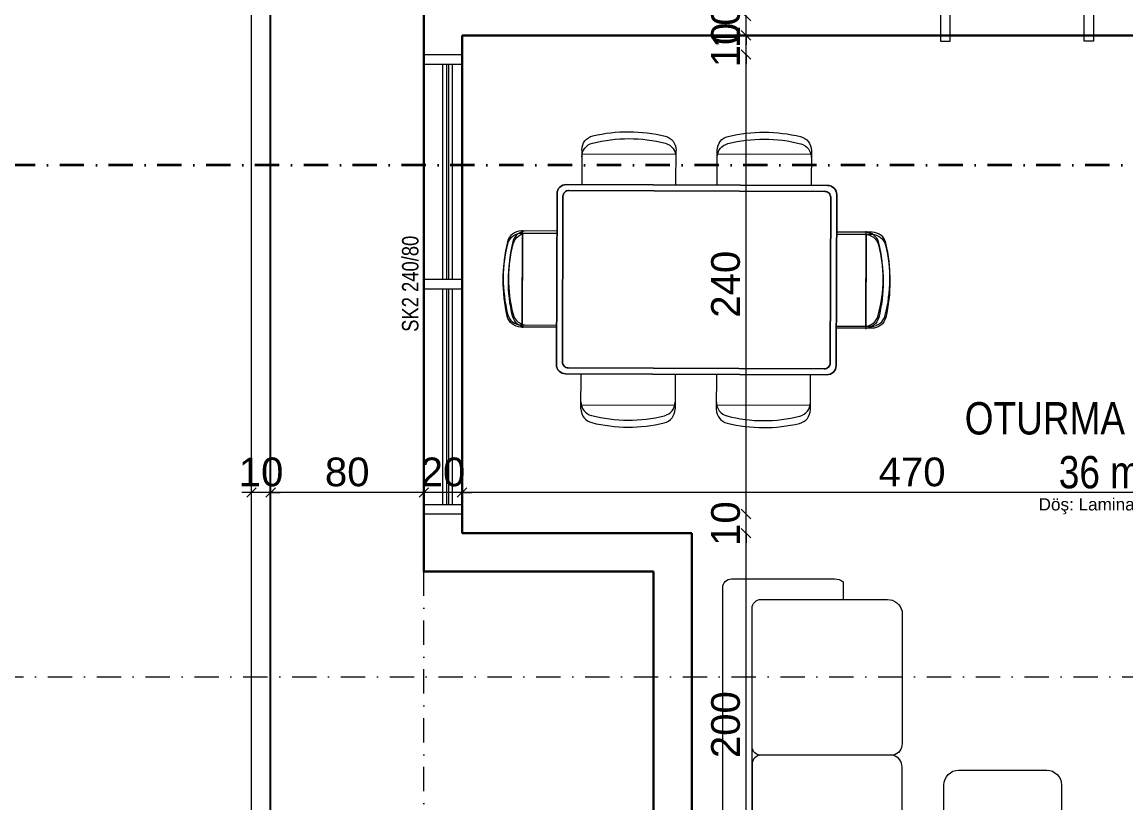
# Model space of a CAD drawing. Header units: millimetres. Extents: x 708 to 46452, y -4963 to 3960.
# Drawn here: x 17324 to 17900, y -3663 to -3255 of the extents above; entities that cross this region are included whole.
import ezdxf

# ---------------------------------------------------------------- set-up
doc = ezdxf.new("R2010")
doc.units = ezdxf.units.MM
doc.linetypes.add('DASHDOT', pattern=[25.4, 12.7, -6.35, 0, -6.35])
for name, color, linetype, lineweight in [('00_DUVAR', 22, 'Continuous', 30), ('00_IC_OLCU', 139, 'Continuous', 20), ('00_KAPI', 53, 'Continuous', 13), ('00_PENCERE', 103, 'Continuous', 13), ('20', 1, 'Continuous', 0), ('aks ve noktalılar', 129, 'DASHDOT', 13), ('kesit çizgisi', 4, 'DASHDOT', 35), ('TEFRİŞ', 8, 'Continuous', 9), ('yYAZI', 221, 'Continuous', 30)]:
    doc.layers.add(name, color=color, linetype=linetype, lineweight=lineweight)
doc.layers.add('00_YAZI', color=214, linetype='Continuous')
doc.styles.add('ARIAL2', font='arial.ttf', dxfattribs={"width": 0.8})
doc.styles.add('ARİAL NARROW', font='ARIALN.TTF', dxfattribs={"width": 0.8})
doc.styles.get("Standard").update_dxf_attribs({"font": 'arial.ttf'})
doc.dimstyles.new('ALP_OLCU', dxfattribs={"dimscale": 0, "dimtxt": 15, "dimasz": 5, "dimexe": 0.18, "dimexo": 0.06, "dimgap": 3, "dimtad": 1, "dimdec": 0, "dimrnd": 0.1, "dimzin": 9, "dimdsep": 46, "dimtxsty": 'Standard', "dimblk": 'OBLIQUE', "dimcen": 0, "dimse1": 1, "dimse2": 1, "dimclrd": 256, "dimclre": 256, "dimclrt": 53, "dimadec": 0, "dimazin": 0, "dimtfac": 1, "dimtdec": 0, "dimtix": 1, "dimtmove": 1, "dimatfit": 3, "dimldrblk": 'ARCHTICK', "dimfxl": 0.18, "dimtolj": 1, "dimlwd": -1, "dimarcsym": 0})

# ---------------------------------------------------------------- blocks, each defined once
blk = doc.blocks.new('djfgnldfgs')
at = {"layer": '00_KAPI'}
for p, q in [((-11330.84, 6371.56, 0), (-11330.84, 6441.56, 0)), ((-11327.84, 6371.56, 0), (-11327.84, 6441.51, 0)), ((-11325.44, 6433.31, 0), (-11325.44, 6418.95, 0)), ((-11323.66, 6433.31, 0), (-11325.44, 6433.31, 0)), ((-11323.66, 6418.95, 0), (-11323.66, 6433.31, 0)), ((-11325.44, 6418.95, 0), (-11323.66, 6418.95, 0)), ((-11335.84, 6371.56, 0), (-11335.84, 6357.56, 0)), ((-11330.84, 6371.56, 0), (-11335.84, 6371.56, 0)), ((-11330.84, 6357.56, 0), (-11330.84, 6371.56, 0)), ((-11330.84, 6371.56, 0), (-11327.84, 6371.56, 0)), ((-11260.84, 6357.56, 0), (-11260.84, 6371.56, 0)), ((-11260.84, 6371.56, 0), (-11255.84, 6371.56, 0)), ((-11255.84, 6371.56, 0), (-11255.84, 6357.56, 0)), ((-11330.84, 6360.56), (-11260.84, 6360.56)), ((-11335.84, 6357.56, 0), (-11330.84, 6357.56, 0)), ((-11255.84, 6357.56, 0), (-11260.84, 6357.56, 0))]:
    blk.add_line(p, q, dxfattribs=at)
blk.add_circle((-11333.42, 6374.26), 2.48, dxfattribs=at)
blk.add_arc((-11329.42, 6372.98, 0), 68.6, 358.81875, 91.18125, dxfattribs=at)
at = {"layer": '00_KAPI', "width": 0.6}
blk.add_text('K3 80/210', height=9.562, rotation=90, dxfattribs=at).set_placement((-11316.55, 6378.56, 0))
blk = doc.blocks.new('A$C190E25BD')
for points in [[(2400, 82.5), (2400, 30, 0.414214), (2430, 0), (2790, 0, 0.414214), (2810, 20), (2810, 1240, 0.417206), (2320, 1800), (30, 1800, 0.414214), (0, 1770), (0, 1420, 0.162278), (10, 1390), (70, 1390)], [(2710, 1311.2, 0.371492), (2316.8, 1700), (130, 1700)], [(2710, 120), (2710, 1243.8, 0.039865), (2710, 1311.2)]]:
    blk.add_lwpolyline(points, format="xyb")
for points in [[(570, 1700), (100, 1700, 0.414214), (70, 1670), (70, 1240, 0.350781), (110, 1190), (560, 1190, 0.333333), (600, 1220), (600, 1670, 0.414214)], [(630, 1700), (1070, 1700, -0.414214), (1100, 1670), (1100, 1240, -0.350781), (1060, 1190), (640, 1190, -0.333333), (600, 1220), (600, 1670, -0.414214)], [(1570, 1700), (1130, 1700, 0.414214), (1100, 1670), (1100, 1240, 0.350781), (1140, 1190), (1560, 1190, 0.333333), (1600, 1220), (1600, 1670, 0.414214)], [(1630, 1700), (2070, 1700, -0.414214), (2100, 1670), (2100, 1240, -0.350781), (2060, 1190), (1640, 1190, -0.333333), (1600, 1220), (1600, 1670, -0.414214)], [(2710, 1060), (2710, 620, -0.414214), (2680, 590), (2250, 590, -0.350781), (2200, 630), (2200, 1050, -0.333333), (2230, 1090), (2680, 1090, -0.414214)], [(1450.6, 698), (1450.6, 998, 0.414214), (1400.6, 1048), (700.6, 1048, 0.414214), (650.6, 998), (650.6, 698, 0.414214), (700.6, 648), (1400.6, 648, 0.414214)], [(2710, 560), (2710, 120, -0.414214), (2680, 90), (2250, 90, -0.350781), (2200, 130), (2200, 550, -0.333333), (2230, 590), (2680, 590, -0.414214)]]:
    blk.add_lwpolyline(points, format="xyb", close=True)
blk.add_lwpolyline([(2702.4, 100), (2702.4, 100)])
for centre, radius, start, end in [((2052.9, 1042.9), 147.2, 2.7526, 87.2474), ((2426.3, 71.9), 28.3, 140.3495, 158.1564)]:
    blk.add_arc(centre, radius, start, end)
blk = doc.blocks.new('A$C2F377B41')
at = {"layer": 'TEFRİŞ'}
for p, q in [((-1.2396, 0.632), (-1.2396, 0.4613)), ((-1.2396, 0.6121), (-0.7807, 0.6121)), ((-0.7807, 0.4613), (-0.7807, 0.6321)), ((-0.5796, 0.4613), (-0.5796, 0.632)), ((-0.1203, 0.6121), (-0.5796, 0.6121)), ((-0.1203, 0.632), (-0.1203, 0.4613)), ((-1.3634, 0.2241), (-1.5357, 0.2241)), ((-1.5086, 0.22), (-1.5086, -0.2386)), ((0.1716, 0.2241), (-0.0008, 0.2241)), ((0.1682, 0.22), (0.1682, -0.2386)), ((-1.5378, -0.2344), (-1.3634, -0.2344)), ((-0.0008, -0.2344), (0.1737, -0.2344))]:
    blk.add_line(p, q, dxfattribs=at)
at = {"layer": 'TEFRİŞ', "linetype": 'Continuous'}
for points in [[(-1.3641, 0.4167), (-1.3641, -0.4167, 0.414214), (-1.3191, -0.4617), (-0.045, -0.4617, 0.414214), (0, -0.4167), (0, 0.4167, 0.414214), (-0.045, 0.4617), (-1.3191, 0.4617, 0.414214)], [(-1.3351, 0.4041), (-1.3351, -0.4041, 0.414214), (-1.3065, -0.4327), (-0.0576, -0.4327, 0.414214), (-0.029, -0.4041), (-0.029, 0.4041, 0.414214), (-0.0576, 0.4327), (-1.3065, 0.4327, 0.414214)]]:
    blk.add_lwpolyline(points, format="xyb", close=True, dxfattribs=at)
for centre, radius, start, end in [((-1.0101, -0.0292), 0.7496, 76.3914, 103.6253), ((-0.35, -0.0292), 0.7496, 76.3585, 103.6253), ((-1.1704, 0.632), 0.0693, 103.6253, 180), ((-1.1704, 0.5971), 0.0693, 104.3539, 180), ((-1.0101, -0.0292), 0.7158, 75.6638, 104.3539), ((-0.85, 0.6321), 0.0693, 0, 76.3914), ((-0.85, 0.6321), 0.0693, 0, 76.3914), ((-0.85, 0.5972), 0.0693, 0, 75.6638), ((-0.5103, 0.632), 0.0693, 103.6253, 180), ((-0.5103, 0.5973), 0.0693, 104.3511, 180), ((-0.35, -0.0292), 0.7159, 75.6318, 104.3511), ((-0.1896, 0.632), 0.0693, 0, 76.3585), ((-0.1896, 0.5972), 0.0693, 0, 75.6318), ((-1.5357, 0.1549), 0.0693, 90, 166.0291), ((-1.5016, 0.1549), 0.0693, 90, 165.2993), ((0.1453, 0.1549), 0.0693, 14.527, 90), ((0.1716, 0.1549), 0.0693, 13.9709, 90), ((-0.8755, -0.0094), 0.7496, 166.0291, 193.2307), ((-0.8755, -0.0094), 0.7165, 165.2993, 193.9203), ((-0.4886, -0.0094), 0.7241, 346.2439, 14.527), ((-0.4886, -0.0094), 0.7496, 346.7693, 13.9709), ((-1.5378, -0.1651), 0.0693, 193.2307, 270), ((-1.5038, -0.1651), 0.0693, 193.9203, 270), ((0.1474, -0.1651), 0.0693, 270, 346.2439), ((0.1737, -0.1651), 0.0693, 270, 346.7693)]:
    blk.add_arc(centre, radius, start, end, dxfattribs=at)
blk = doc.blocks.new('_Oblique')
at = {"color": 0, "linetype": 'ByBlock', "lineweight": -2}
blk.add_line((-0.5, -0.5), (0.5, 0.5), dxfattribs=at)
blk = doc.blocks.new('*D1251')
at = {"layer": '00_IC_OLCU', "transparency": 16777216}
blk.add_line((17443.33, -2603.44), (18758.33, -2603.44), dxfattribs=at)
at = {"layer": 'Defpoints', "color": 0, "transparency": 16777216}
for p in [(18758.33, -2603.44), (17443.33, -2812.24), (18758.33, -3562.43)]:
    blk.add_point(p, dxfattribs=at)
at = {"layer": '00_IC_OLCU', "transparency": 16777216, "xscale": 5, "yscale": 5, "zscale": 5, "rotation": 180}
blk.add_blockref('_Oblique', (17443.33, -2603.44), dxfattribs=at)
at = {"layer": '00_IC_OLCU', "transparency": 16777216, "xscale": 5, "yscale": 5, "zscale": 5}
blk.add_blockref('_Oblique', (18758.33, -2603.44), dxfattribs=at)
at = {"layer": '00_IC_OLCU', "color": 53, "transparency": 16777216, "insert": (18100.83, -2592.77), "char_height": 15, "attachment_point": 5}
blk.add_mtext('\\A1;1315', dxfattribs=at)
blk = doc.blocks.new('_ArchTick')
at = {"color": 0, "linetype": 'ByBlock', "const_width": 0.15}
blk.add_lwpolyline([(-0.5, -0.5), (0.5, 0.5)], dxfattribs=at)
blk = doc.blocks.new('*D1268')
at = {"layer": '00_IC_OLCU', "transparency": 16777216}
blk.add_line((17179.08, -4337.24), (17179.08, -2812.24), dxfattribs=at)
at = {"layer": 'Defpoints', "color": 0, "transparency": 16777216}
for p in [(17179.08, -2812.24), (17823.33, -2812.24), (17823.33, -4337.24)]:
    blk.add_point(p, dxfattribs=at)
at = {"layer": '00_IC_OLCU', "transparency": 16777216, "xscale": 5, "yscale": 5, "zscale": 5}
for p, rotation in [((17179.08, -2812.24), 90), ((17179.08, -4337.24), 270)]:
    blk.add_blockref('_Oblique', p, dxfattribs=dict(at, rotation=rotation))
at = {"layer": '00_IC_OLCU', "color": 53, "transparency": 16777216, "insert": (17168.42, -3574.74), "char_height": 15, "attachment_point": 5, "rotation": 90}
blk.add_mtext('\\A1;1525', dxfattribs=at)
blk = doc.blocks.new('*D1275')
at = {"layer": '00_IC_OLCU', "transparency": 16777216}
blk.add_line((17239.59, -3692.24), (17239.59, -3542.24), dxfattribs=at)
at = {"layer": 'Defpoints', "color": 0, "transparency": 16777216}
for p in [(17239.59, -3542.24), (17533.33, -3542.24), (17573.33, -3692.24)]:
    blk.add_point(p, dxfattribs=at)
at = {"layer": '00_IC_OLCU', "transparency": 16777216, "xscale": 5, "yscale": 5, "zscale": 5}
for p, rotation in [((17239.59, -3542.24), 90), ((17239.59, -3692.24), 270)]:
    blk.add_blockref('_Oblique', p, dxfattribs=dict(at, rotation=rotation))
at = {"layer": '00_IC_OLCU', "color": 53, "transparency": 16777216, "insert": (17228.93, -3617.24), "char_height": 15, "attachment_point": 5, "rotation": 90}
blk.add_mtext('\\A1;150', dxfattribs=at)
blk = doc.blocks.new('*D1276')
at = {"layer": '00_IC_OLCU', "transparency": 16777216}
blk.add_line((17239.59, -3542.24), (17239.59, -3242.24), dxfattribs=at)
at = {"layer": 'Defpoints', "color": 0, "transparency": 16777216}
for p in [(17239.59, -3242.24), (17533.33, -3242.24), (17533.33, -3542.24)]:
    blk.add_point(p, dxfattribs=at)
at = {"layer": '00_IC_OLCU', "transparency": 16777216, "xscale": 5, "yscale": 5, "zscale": 5}
for p, rotation in [((17239.59, -3242.24), 90), ((17239.59, -3542.24), 270)]:
    blk.add_blockref('_Oblique', p, dxfattribs=dict(at, rotation=rotation))
at = {"layer": '00_IC_OLCU', "color": 53, "transparency": 16777216, "insert": (17228.93, -3392.24), "char_height": 15, "attachment_point": 5, "rotation": 90}
blk.add_mtext('\\A1;300', dxfattribs=at)
blk = doc.blocks.new('*D1280')
at = {"layer": '00_IC_OLCU', "transparency": 16777216}
blk.add_line((17276.83, -3722.24), (17276.83, -3512.24), dxfattribs=at)
at = {"layer": 'Defpoints', "color": 0, "transparency": 16777216}
for p in [(17276.83, -3512.24), (17533.33, -3512.24), (17653.33, -3722.24)]:
    blk.add_point(p, dxfattribs=at)
at = {"layer": '00_IC_OLCU', "transparency": 16777216, "xscale": 5, "yscale": 5, "zscale": 5}
for p, rotation in [((17276.83, -3512.24), 90), ((17276.83, -3722.24), 270)]:
    blk.add_blockref('_Oblique', p, dxfattribs=dict(at, rotation=rotation))
at = {"layer": '00_IC_OLCU', "color": 53, "transparency": 16777216, "insert": (17266.17, -3617.24), "char_height": 15, "attachment_point": 5, "rotation": 90}
blk.add_mtext('\\A1;210', dxfattribs=at)
blk = doc.blocks.new('*D1281')
at = {"layer": '00_IC_OLCU', "transparency": 16777216}
blk.add_line((17276.83, -3512.24), (17276.83, -3272.24), dxfattribs=at)
at = {"layer": 'Defpoints', "color": 0, "transparency": 16777216}
for p in [(17276.83, -3272.24), (17533.33, -3272.24), (17533.33, -3512.24)]:
    blk.add_point(p, dxfattribs=at)
at = {"layer": '00_IC_OLCU', "transparency": 16777216, "xscale": 5, "yscale": 5, "zscale": 5}
for p, rotation in [((17276.83, -3272.24), 90), ((17276.83, -3512.24), 270)]:
    blk.add_blockref('_Oblique', p, dxfattribs=dict(at, rotation=rotation))
at = {"layer": '00_IC_OLCU', "color": 53, "transparency": 16777216, "insert": (17266.17, -3392.24), "char_height": 15, "attachment_point": 5, "rotation": 90}
blk.add_mtext('\\A1;240', dxfattribs=at)
blk = doc.blocks.new('*D1215')
at = {"layer": '00_IC_OLCU', "transparency": 16777216}
blk.add_line((17276.83, -3272.24), (17276.83, -2817.24), dxfattribs=at)
at = {"layer": 'Defpoints', "color": 0, "transparency": 16777216}
for p in [(17276.83, -2817.24), (17448.33, -2817.24), (17533.33, -3272.24)]:
    blk.add_point(p, dxfattribs=at)
at = {"layer": '00_IC_OLCU', "transparency": 16777216, "xscale": 5, "yscale": 5, "zscale": 5}
for p, rotation in [((17276.83, -2817.24), 90), ((17276.83, -3272.24), 270)]:
    blk.add_blockref('_Oblique', p, dxfattribs=dict(at, rotation=rotation))
at = {"layer": '00_IC_OLCU', "color": 53, "transparency": 16777216, "insert": (17266.2, -3044.74), "char_height": 15, "attachment_point": 5, "rotation": 90}
blk.add_mtext('\\A1;455', dxfattribs=at)
blk = doc.blocks.new('*D1243')
at = {"layer": '00_IC_OLCU', "transparency": 16777216}
blk.add_line((17701.64, -3722.24), (17701.64, -3522.24), dxfattribs=at)
at = {"layer": 'Defpoints', "color": 0, "transparency": 16777216}
for p in [(17673.33, -3522.24), (17701.64, -3522.24), (17673.33, -3722.24)]:
    blk.add_point(p, dxfattribs=at)
at = {"layer": '00_IC_OLCU', "transparency": 16777216, "xscale": 5, "yscale": 5, "zscale": 5}
for p, rotation in [((17701.64, -3522.24), 90), ((17701.64, -3722.24), 270)]:
    blk.add_blockref('_Oblique', p, dxfattribs=dict(at, rotation=rotation))
at = {"layer": '00_IC_OLCU', "color": 53, "transparency": 16777216, "insert": (17690.99, -3622.24), "char_height": 15, "attachment_point": 5, "rotation": 90}
blk.add_mtext('\\A1;200', dxfattribs=at)
blk = doc.blocks.new('*D1244')
at = {"layer": '00_IC_OLCU', "transparency": 16777216}
for p, q in [((17701.64, -3512.24), (17701.64, -3507.24)), ((17701.64, -3522.24), (17701.64, -3512.24)), ((17701.64, -3522.24), (17701.64, -3527.24))]:
    blk.add_line(p, q, dxfattribs=at)
at = {"layer": 'Defpoints', "color": 0, "transparency": 16777216}
for p in [(17543.33, -3512.24), (17701.64, -3512.24), (17673.33, -3522.24)]:
    blk.add_point(p, dxfattribs=at)
at = {"layer": '00_IC_OLCU', "transparency": 16777216, "xscale": 5, "yscale": 5, "zscale": 5}
for p, rotation in [((17701.64, -3512.24), 270), ((17701.64, -3522.24), 90)]:
    blk.add_blockref('_Oblique', p, dxfattribs=dict(at, rotation=rotation))
at = {"layer": '00_IC_OLCU', "color": 53, "transparency": 16777216, "insert": (17690.99, -3517.24), "char_height": 15, "attachment_point": 5, "rotation": 90}
blk.add_mtext('\\A1;10', dxfattribs=at)
blk = doc.blocks.new('*D1245')
at = {"layer": '00_IC_OLCU', "transparency": 16777216}
blk.add_line((17701.64, -3512.24), (17701.64, -3272.24), dxfattribs=at)
at = {"layer": 'Defpoints', "color": 0, "transparency": 16777216}
for p in [(17533.33, -3272.24), (17701.64, -3272.24), (17543.33, -3512.24)]:
    blk.add_point(p, dxfattribs=at)
at = {"layer": '00_IC_OLCU', "transparency": 16777216, "xscale": 5, "yscale": 5, "zscale": 5}
for p, rotation in [((17701.64, -3272.24), 90), ((17701.64, -3512.24), 270)]:
    blk.add_blockref('_Oblique', p, dxfattribs=dict(at, rotation=rotation))
at = {"layer": '00_IC_OLCU', "color": 53, "transparency": 16777216, "insert": (17690.99, -3392.24), "char_height": 15, "attachment_point": 5, "rotation": 90}
blk.add_mtext('\\A1;240', dxfattribs=at)
blk = doc.blocks.new('*D1246')
at = {"layer": '00_IC_OLCU', "transparency": 16777216}
for p, q in [((17701.64, -3262.24), (17701.64, -3257.24)), ((17701.64, -3272.24), (17701.64, -3262.24)), ((17701.64, -3272.24), (17701.64, -3277.24))]:
    blk.add_line(p, q, dxfattribs=at)
at = {"layer": 'Defpoints', "color": 0, "transparency": 16777216}
for p in [(17553.33, -3262.24), (17701.64, -3262.24), (17533.33, -3272.24)]:
    blk.add_point(p, dxfattribs=at)
at = {"layer": '00_IC_OLCU', "transparency": 16777216, "xscale": 5, "yscale": 5, "zscale": 5}
for p, rotation in [((17701.64, -3262.24), 270), ((17701.64, -3272.24), 90)]:
    blk.add_blockref('_Oblique', p, dxfattribs=dict(at, rotation=rotation))
at = {"layer": '00_IC_OLCU', "color": 53, "transparency": 16777216, "insert": (17690.99, -3267.24), "char_height": 15, "attachment_point": 5, "rotation": 90}
blk.add_mtext('\\A1;10', dxfattribs=at)
blk = doc.blocks.new('*D1247')
at = {"layer": '00_IC_OLCU', "transparency": 16777216}
for p, q in [((17701.64, -3252.24), (17701.64, -3247.24)), ((17701.64, -3262.24), (17701.64, -3252.24)), ((17701.64, -3262.24), (17701.64, -3267.24))]:
    blk.add_line(p, q, dxfattribs=at)
at = {"layer": 'Defpoints', "color": 0, "transparency": 16777216}
for p in [(17673.33, -3252.24), (17701.64, -3252.24), (17553.33, -3262.24)]:
    blk.add_point(p, dxfattribs=at)
at = {"layer": '00_IC_OLCU', "transparency": 16777216, "xscale": 5, "yscale": 5, "zscale": 5}
for p, rotation in [((17701.64, -3252.24), 270), ((17701.64, -3262.24), 90)]:
    blk.add_blockref('_Oblique', p, dxfattribs=dict(at, rotation=rotation))
at = {"layer": '00_IC_OLCU', "color": 53, "transparency": 16777216, "insert": (17690.99, -3257.24), "char_height": 15, "attachment_point": 5, "rotation": 90}
blk.add_mtext('\\A1;10', dxfattribs=at)
blk = doc.blocks.new('*D1194')
at = {"layer": '00_IC_OLCU', "transparency": 16777216}
blk.add_line((18023.33, -3501.01), (17553.33, -3501.01), dxfattribs=at)
at = {"layer": 'Defpoints', "color": 0, "transparency": 16777216}
for p in [(18023.33, -3482.24), (17553.33, -3501.01), (17553.33, -3522.24)]:
    blk.add_point(p, dxfattribs=at)
at = {"layer": '00_IC_OLCU', "transparency": 16777216, "xscale": 5, "yscale": 5, "zscale": 5, "rotation": 180}
blk.add_blockref('_Oblique', (17553.33, -3501.01), dxfattribs=at)
at = {"layer": '00_IC_OLCU', "transparency": 16777216, "xscale": 5, "yscale": 5, "zscale": 5}
blk.add_blockref('_Oblique', (18023.33, -3501.01), dxfattribs=at)
at = {"layer": '00_IC_OLCU', "color": 53, "transparency": 16777216, "insert": (17788.33, -3490.35), "char_height": 15, "attachment_point": 5}
blk.add_mtext('\\A1;470', dxfattribs=at)
blk = doc.blocks.new('*D1195')
at = {"layer": '00_IC_OLCU', "transparency": 16777216}
for p, q in [((17533.33, -3501.01), (17528.33, -3501.01)), ((17553.33, -3501.01), (17533.33, -3501.01)), ((17553.33, -3501.01), (17558.33, -3501.01))]:
    blk.add_line(p, q, dxfattribs=at)
at = {"layer": 'Defpoints', "color": 0, "transparency": 16777216}
for p in [(17533.33, -3501.01), (17553.33, -3522.24), (17533.33, -3542.24)]:
    blk.add_point(p, dxfattribs=at)
at = {"layer": '00_IC_OLCU', "transparency": 16777216, "xscale": 5, "yscale": 5, "zscale": 5}
blk.add_blockref('_Oblique', (17533.33, -3501.01), dxfattribs=at)
at = {"layer": '00_IC_OLCU', "transparency": 16777216, "xscale": 5, "yscale": 5, "zscale": 5, "rotation": 180}
blk.add_blockref('_Oblique', (17553.33, -3501.01), dxfattribs=at)
at = {"layer": '00_IC_OLCU', "color": 53, "transparency": 16777216, "insert": (17543.33, -3490.35), "char_height": 15, "attachment_point": 5}
blk.add_mtext('\\A1;20', dxfattribs=at)
blk = doc.blocks.new('*D1196')
at = {"layer": '00_IC_OLCU', "transparency": 16777216}
blk.add_line((17533.33, -3501.01), (17453.33, -3501.01), dxfattribs=at)
at = {"layer": 'Defpoints', "color": 0, "transparency": 16777216}
for p in [(17453.33, -3501.01), (17453.33, -3532.24), (17533.33, -3542.24)]:
    blk.add_point(p, dxfattribs=at)
at = {"layer": '00_IC_OLCU', "transparency": 16777216, "xscale": 5, "yscale": 5, "zscale": 5, "rotation": 180}
blk.add_blockref('_Oblique', (17453.33, -3501.01), dxfattribs=at)
at = {"layer": '00_IC_OLCU', "transparency": 16777216, "xscale": 5, "yscale": 5, "zscale": 5}
blk.add_blockref('_Oblique', (17533.33, -3501.01), dxfattribs=at)
at = {"layer": '00_IC_OLCU', "color": 53, "transparency": 16777216, "insert": (17493.33, -3490.35), "char_height": 15, "attachment_point": 5}
blk.add_mtext('\\A1;80', dxfattribs=at)
blk = doc.blocks.new('*D1197')
at = {"layer": '00_IC_OLCU', "transparency": 16777216}
for p, q in [((17443.33, -3501.01), (17438.33, -3501.01)), ((17453.33, -3501.01), (17443.33, -3501.01)), ((17453.33, -3501.01), (17458.33, -3501.01))]:
    blk.add_line(p, q, dxfattribs=at)
at = {"layer": 'Defpoints', "color": 0, "transparency": 16777216}
for p in [(17443.33, -3501.01), (17443.33, -3532.24), (17453.33, -3532.24)]:
    blk.add_point(p, dxfattribs=at)
at = {"layer": '00_IC_OLCU', "transparency": 16777216, "xscale": 5, "yscale": 5, "zscale": 5}
blk.add_blockref('_Oblique', (17443.33, -3501.01), dxfattribs=at)
at = {"layer": '00_IC_OLCU', "transparency": 16777216, "xscale": 5, "yscale": 5, "zscale": 5, "rotation": 180}
blk.add_blockref('_Oblique', (17453.33, -3501.01), dxfattribs=at)
at = {"layer": '00_IC_OLCU', "color": 53, "transparency": 16777216, "insert": (17448.33, -3490.35), "char_height": 15, "attachment_point": 5}
blk.add_mtext('\\A1;10', dxfattribs=at)

msp = doc.modelspace()

# ---------------------------------------------------------------- linework, layer by layer
msp.add_lwpolyline([(18503.328, -3567.435), (18753.328, -3567.435), (18753.328, -4327.242), (17833.328, -4327.242), (17833.328, -4242.242), (17453.328, -4242.242), (17453.328, -2822.242), (18115.328, -2822.242), (18115.328, -3072.242)])
at = {"layer": '00_DUVAR'}
for p, q in [((17553.328, -3522.242), (17553.328, -3262.242)), ((17553.328, -3262.242), (18023.328, -3262.242)), ((17673.328, -3522.242), (17553.328, -3522.242)), ((17673.328, -4022.242), (17673.328, -3522.242)), ((17653.328, -3542.242), (17653.328, -4042.242))]:
    msp.add_line(p, q, dxfattribs=at)
msp.add_lwpolyline([(17653.328, -3542.242), (17533.328, -3542.242), (17533.328, -3242.242), (17643.328, -3242.242)], dxfattribs=at)
at = {"layer": '00_PENCERE', "lineweight": 15}
for p, q in [((17533.328, -3389.742), (17533.328, -3272.242)), ((17533.328, -3272.242), (17553.328, -3272.242)), ((17553.328, -3272.242), (17553.328, -3277.242)), ((17533.328, -3277.242), (17553.328, -3277.242)), ((17543.328, -3389.742), (17543.328, -3277.242)), ((17545.328, -3389.742), (17545.328, -3277.242)), ((17546.328, -3389.742), (17546.328, -3277.242)), ((17548.328, -3389.742), (17548.328, -3277.242)), ((17553.328, -3389.742), (17533.328, -3389.742)), ((17533.328, -3389.742), (17533.328, -3394.742)), ((17553.328, -3394.742), (17533.328, -3394.742)), ((17543.328, -3507.242), (17543.328, -3394.742)), ((17545.328, -3507.242), (17545.328, -3394.742)), ((17546.328, -3507.242), (17546.328, -3394.742)), ((17548.328, -3507.242), (17548.328, -3394.742)), ((17553.328, -3507.242), (17553.328, -3389.742)), ((17533.328, -3512.242), (17533.328, -3507.242)), ((17533.328, -3507.242), (17553.328, -3507.242)), ((17553.328, -3507.242), (17553.328, -3512.242)), ((17553.328, -3512.242), (17533.328, -3512.242))]:
    msp.add_line(p, q, dxfattribs=at)
at = {"layer": '20'}
msp.add_lwpolyline([(18763.328, -4337.242), (17823.328, -4337.242), (17823.328, -4252.242), (17443.328, -4252.242), (17443.328, -2812.242), (18125.328, -2812.242), (18125.328, -3012.242), (18563.328, -3012.242), (18563.328, -3557.435), (18763.328, -3557.435)], close=True, dxfattribs=at)
msp.add_lwpolyline([(18753.328, -4327.242), (17833.328, -4327.242), (17833.328, -4242.242), (17453.328, -4242.242), (17453.328, -2822.242), (18115.328, -2822.242), (18115.328, -3022.242), (18553.328, -3022.242), (18553.328, -3567.435), (18753.328, -3567.435), (18753.328, -4327.242)], dxfattribs=at)
at = {"layer": 'aks ve noktalılar'}
for points in [[(17533.328, -4677.042), (17533.328, -2576.175)], [(17107.547, -3597.242), (18956.494, -3597.242)]]:
    msp.add_lwpolyline(points, dxfattribs=at)
at = {"layer": 'kesit çizgisi', "lineweight": 35}
msp.add_line((19115.361, -3330.028), (16953.28, -3330.028), dxfattribs=at)

# ---------------------------------------------------------------- block references
at = {"yscale": 107.0746548728014, "zscale": 107.0746548728014}
for xscale, rotation in [(-107.0746548728014, 359.7966999244011), (107.0746548728014, 179.7966999244017)]:
    msp.add_blockref('A$C2F377B41', (17602.743, -3389.575), dxfattribs=dict(at, xscale=xscale, rotation=rotation))
at = {"layer": '00_KAPI', "xscale": -1}
msp.add_blockref('djfgnldfgs', (6547.299, -9622.804, 0), dxfattribs=at)
at = {"layer": 'TEFRİŞ', "linetype": 'Continuous', "xscale": -0.1536064445216365, "yscale": 0.1536064445216365, "zscale": 0.1536064445216365, "rotation": 90}
msp.add_blockref('A$C190E25BD', (17965.914, -3546.098), dxfattribs=at)

# ---------------------------------------------------------------- texts
at = {"layer": '00_PENCERE', "insert": (17521.937, -3417.087), "char_height": 8.5938, "width": 97.84587, "attachment_point": 1, "rotation": 90, "style": 'ARIAL2'}
msp.add_mtext('SK2 240/80', dxfattribs=at)
at = {"layer": '00_YAZI', "insert": (17737.568, -3499.044), "char_height": 16.875, "width": 303.06029, "attachment_point": 7, "style": 'ARİAL NARROW'}
msp.add_mtext('\\pi78.22865;{\\W1;OTURMA ODASI\\P\\pi127.36874;36 m²}', dxfattribs=at)
at = {"layer": 'yYAZI'}
msp.add_text('Döş: Laminat kaplama', height=6.4, rotation=360, dxfattribs=at).set_placement((17854.395, -3510.373))

# ---------------------------------------------------------------- dimensions: what is measured, and where the dimension line sits
at = {"layer": '00_IC_OLCU'}
for base, p1, p2, angle, picture, middle in [((18758.328, -2603.439), (17443.328, -2812.242), (18758.328, -3562.435), 180, '*D1251', (18100.828, -2592.775)), ((17179.081, -2812.242), (17823.328, -4337.242), (17823.328, -2812.242), 90, '*D1268', (17168.422, -3574.742)), ((17276.832, -2817.242), (17533.328, -3272.242), (17448.328, -2817.242), 90, '*D1215', (17266.204, -3044.742)), ((17239.59, -3242.242), (17533.328, -3542.242), (17533.328, -3242.242), 90, '*D1276', (17228.926, -3392.242)), ((17701.645, -3252.242), (17553.328, -3262.242), (17673.328, -3252.242), 90, '*D1247', (17690.986, -3257.242)), ((17701.645, -3262.242), (17533.328, -3272.242), (17553.328, -3262.242), 90, '*D1246', (17690.986, -3267.242)), ((17276.832, -3272.242), (17533.328, -3512.242), (17533.328, -3272.242), 90, '*D1281', (17266.173, -3392.242)), ((17701.645, -3272.242), (17543.328, -3512.242), (17533.328, -3272.242), 90, '*D1245', (17690.986, -3392.242)), ((17443.328, -3501.012), (17453.328, -3532.242), (17443.328, -3532.242), 180, '*D1197', (17448.328, -3490.354)), ((17453.328, -3501.012), (17533.328, -3542.242), (17453.328, -3532.242), 180, '*D1196', (17493.328, -3490.354)), ((17533.328, -3501.012), (17553.328, -3522.242), (17533.328, -3542.242), 180, '*D1195', (17543.328, -3490.354)), ((17553.328, -3501.012), (18023.328, -3482.242), (17553.328, -3522.242), 180, '*D1194', (17788.328, -3490.354)), ((17276.832, -3512.242), (17653.328, -3722.242), (17533.328, -3512.242), 90, '*D1280', (17266.173, -3617.242)), ((17701.645, -3512.242), (17673.328, -3522.242), (17543.328, -3512.242), 90, '*D1244', (17690.986, -3517.242)), ((17701.645, -3522.242), (17673.328, -3722.242), (17673.328, -3522.242), 90, '*D1243', (17690.986, -3622.242)), ((17239.59, -3542.242), (17573.328, -3692.242), (17533.328, -3542.242), 90, '*D1275', (17228.931, -3617.242))]:
    dim = msp.add_linear_dim(base=base, p1=p1, p2=p2, angle=angle, dimstyle='ALP_OLCU', override={"dimscale": 1}, dxfattribs=at)
    dim.commit()
    dim.dimension.update_dxf_attribs({"geometry": picture, "text_midpoint": middle})

doc.saveas('drawing.dxf')
